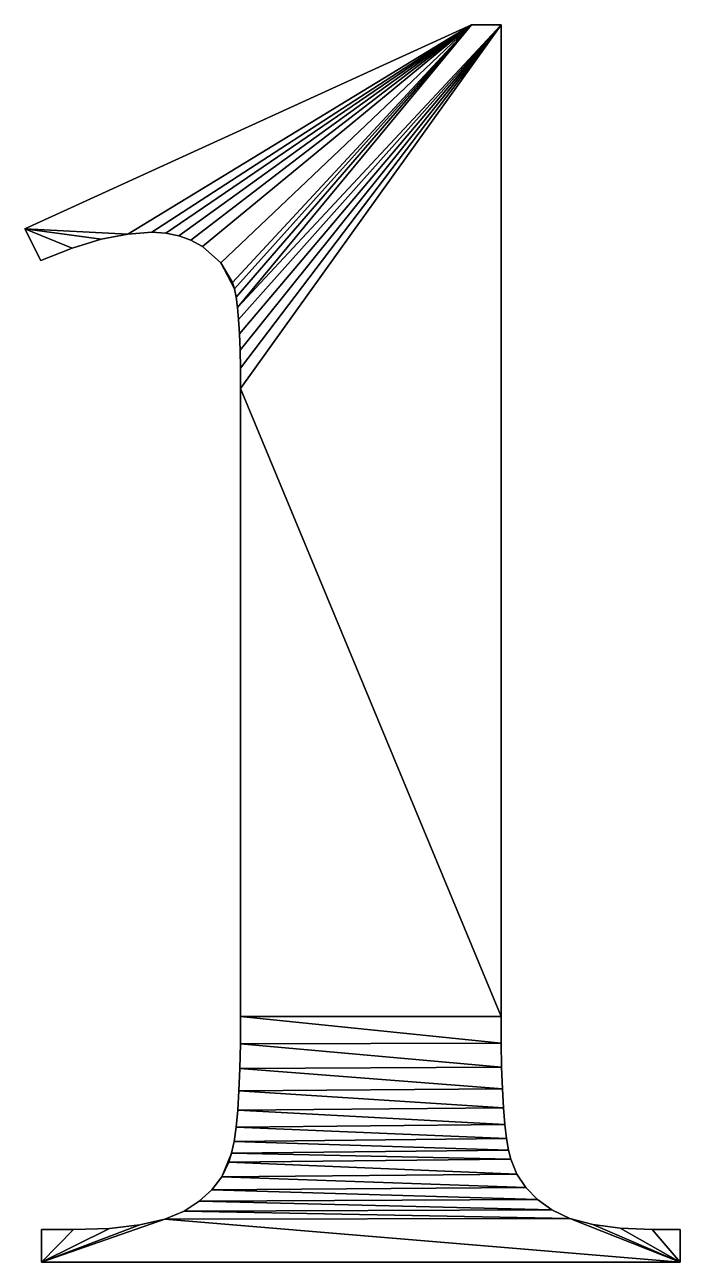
# Model space of a CAD drawing. Header units: metres. Extents: x 0.092 to 0.597, y 0 to 0.952.
import ezdxf

# ---------------------------------------------------------------- set-up
doc = ezdxf.new("R2010")
doc.units = ezdxf.units.M

msp = doc.modelspace()

# ---------------------------------------------------------------- meshes
at = {"layer": 'Armanisoft_0', "linetype": 'CONTINUOUS'}
mesh = msp.add_polyface(dxfattribs=at)
corners = [(0.458841, 0.951982), (0.458841, 0.189024), (0.458958, 0.168554), (0.459308, 0.150013), (0.459892, 0.133401), (0.460708, 0.118717), (0.461758, 0.105962), (0.463042, 0.095136), (0.464559, 0.086238), (0.466309, 0.07927), (0.47109, 0.067822), (0.477967, 0.057494), (0.486939, 0.048288), (0.498006, 0.040203), (0.511915, 0.033618), (0.529411, 0.028915), (0.550493, 0.026093), (0.575163, 0.025152), (0.596799, 0.025152), (0.596799, 0), (0.105183, 0), (0.105183, 0.025152), (0.1298, 0.025152), (0.157489, 0.026032), (0.180905, 0.02867), (0.200046, 0.033067), (0.214913, 0.039223), (0.226614, 0.046864), (0.236259, 0.055714), (0.243847, 0.065775), (0.249378, 0.077045), (0.251489, 0.083991), (0.253318, 0.092951), (0.254866, 0.103926), (0.256133, 0.116916), (0.257118, 0.131921), (0.257821, 0.14894), (0.258243, 0.167975), (0.258384, 0.189024), (0.258384, 0.672256), (0.258286, 0.687744), (0.25799, 0.701718), (0.257498, 0.714178), (0.256809, 0.725123), (0.255924, 0.734554), (0.254841, 0.742471), (0.253561, 0.748873), (0.252085, 0.753762), (0.243148, 0.768914), (0.228936, 0.781325), (0.220184, 0.786156), (0.21078, 0.789606), (0.200723, 0.791676), (0.190013, 0.792366), (0.171498, 0.791004), (0.151084, 0.786919), (0.128772, 0.780111), (0.104561, 0.770579), (0.092226, 0.79497), (0.436054, 0.951982), (0.458841, 0.951982), (0.344512, 1.761063), (-0.94056, -0.166545), (1.629584, -0.166545), (0.458841, 0.951982, 0.229421), (0.458841, 0.189024, 0.229421), (0.458958, 0.168554, 0.229421), (0.459308, 0.150013, 0.229421), (0.459892, 0.133401, 0.229421), (0.460708, 0.118717, 0.229421), (0.461758, 0.105962, 0.229421), (0.463042, 0.095136, 0.229421), (0.464559, 0.086238, 0.229421), (0.466309, 0.07927, 0.229421), (0.47109, 0.067822, 0.229421), (0.477967, 0.057494, 0.229421), (0.486939, 0.048288, 0.229421), (0.498006, 0.040203, 0.229421), (0.511915, 0.033618, 0.229421), (0.529411, 0.028915, 0.229421), (0.550493, 0.026093, 0.229421), (0.575163, 0.025152, 0.229421), (0.596799, 0.025152, 0.229421), (0.596799, 0, 0.229421), (0.105183, 0, 0.229421), (0.105183, 0.025152, 0.229421), (0.1298, 0.025152, 0.229421), (0.157489, 0.026032, 0.229421), (0.180905, 0.02867, 0.229421), (0.200046, 0.033067, 0.229421), (0.214913, 0.039223, 0.229421), (0.226614, 0.046864, 0.229421), (0.236259, 0.055714, 0.229421), (0.243847, 0.065775, 0.229421), (0.249378, 0.077045, 0.229421), (0.251489, 0.083991, 0.229421), (0.253318, 0.092951, 0.229421), (0.254866, 0.103926, 0.229421), (0.256133, 0.116916, 0.229421), (0.257118, 0.131921, 0.229421), (0.257821, 0.14894, 0.229421), (0.258243, 0.167975, 0.229421), (0.258384, 0.189024, 0.229421), (0.258384, 0.672256, 0.229421), (0.258286, 0.687744, 0.229421), (0.25799, 0.701718, 0.229421), (0.257498, 0.714178, 0.229421), (0.256809, 0.725123, 0.229421), (0.255924, 0.734554, 0.229421), (0.254841, 0.742471, 0.229421), (0.253561, 0.748873, 0.229421), (0.252085, 0.753762, 0.229421), (0.243148, 0.768914, 0.229421), (0.228936, 0.781325, 0.229421), (0.220184, 0.786156, 0.229421), (0.21078, 0.789606, 0.229421), (0.200723, 0.791676, 0.229421), (0.190013, 0.792366, 0.229421), (0.171498, 0.791004, 0.229421), (0.151084, 0.786919, 0.229421), (0.128772, 0.780111, 0.229421), (0.104561, 0.770579, 0.229421), (0.092226, 0.79497, 0.229421), (0.436054, 0.951982, 0.229421), (0.458841, 0.951982, 0.229421), (0.344512, 1.761063, 0.229421), (-0.94056, -0.166545, 0.229421), (1.629584, -0.166545, 0.229421), (0.458841, 0.951982), (0.458841, 0.951982, 0.229421), (0.458841, 0.189024), (0.458841, 0.189024, 0.229421), (0.458958, 0.168554), (0.458958, 0.168554, 0.229421), (0.459308, 0.150013), (0.459308, 0.150013, 0.229421), (0.459892, 0.133401), (0.459892, 0.133401, 0.229421), (0.460708, 0.118717), (0.460708, 0.118717, 0.229421), (0.461758, 0.105962), (0.461758, 0.105962, 0.229421), (0.463042, 0.095136), (0.463042, 0.095136, 0.229421), (0.464559, 0.086238), (0.464559, 0.086238, 0.229421), (0.466309, 0.07927), (0.466309, 0.07927, 0.229421), (0.47109, 0.067822), (0.47109, 0.067822, 0.229421), (0.477967, 0.057494), (0.477967, 0.057494, 0.229421), (0.486939, 0.048288), (0.486939, 0.048288, 0.229421), (0.498006, 0.040203), (0.498006, 0.040203, 0.229421), (0.511915, 0.033618), (0.511915, 0.033618, 0.229421), (0.529411, 0.028915), (0.529411, 0.028915, 0.229421), (0.550493, 0.026093), (0.550493, 0.026093, 0.229421), (0.575163, 0.025152), (0.575163, 0.025152, 0.229421), (0.596799, 0.025152), (0.596799, 0.025152, 0.229421), (0.596799, 0), (0.596799, 0, 0.229421), (0.105183, 0), (0.105183, 0, 0.229421), (0.105183, 0.025152), (0.105183, 0.025152, 0.229421), (0.1298, 0.025152), (0.1298, 0.025152, 0.229421), (0.157489, 0.026032), (0.157489, 0.026032, 0.229421), (0.180905, 0.02867), (0.180905, 0.02867, 0.229421), (0.200046, 0.033067), (0.200046, 0.033067, 0.229421), (0.214913, 0.039223), (0.214913, 0.039223, 0.229421), (0.226614, 0.046864), (0.226614, 0.046864, 0.229421), (0.236259, 0.055714), (0.236259, 0.055714, 0.229421), (0.243847, 0.065775), (0.243847, 0.065775, 0.229421), (0.249378, 0.077045), (0.249378, 0.077045, 0.229421), (0.251489, 0.083991), (0.251489, 0.083991, 0.229421), (0.253318, 0.092951), (0.253318, 0.092951, 0.229421), (0.254866, 0.103926), (0.254866, 0.103926, 0.229421), (0.256133, 0.116916), (0.256133, 0.116916, 0.229421), (0.257118, 0.131921), (0.257118, 0.131921, 0.229421), (0.257821, 0.14894), (0.257821, 0.14894, 0.229421), (0.258243, 0.167975), (0.258243, 0.167975, 0.229421), (0.258384, 0.189024), (0.258384, 0.189024, 0.229421), (0.258384, 0.672256), (0.258384, 0.672256, 0.229421), (0.258286, 0.687744), (0.258286, 0.687744, 0.229421), (0.25799, 0.701718), (0.25799, 0.701718, 0.229421), (0.257498, 0.714178), (0.257498, 0.714178, 0.229421), (0.256809, 0.725123), (0.256809, 0.725123, 0.229421), (0.255924, 0.734554), (0.255924, 0.734554, 0.229421), (0.254841, 0.742471), (0.254841, 0.742471, 0.229421), (0.253561, 0.748873), (0.253561, 0.748873, 0.229421), (0.252085, 0.753762), (0.252085, 0.753762, 0.229421), (0.243148, 0.768914), (0.243148, 0.768914, 0.229421), (0.228936, 0.781325), (0.228936, 0.781325, 0.229421), (0.220184, 0.786156), (0.220184, 0.786156, 0.229421), (0.21078, 0.789606), (0.21078, 0.789606, 0.229421), (0.200723, 0.791676), (0.200723, 0.791676, 0.229421), (0.190013, 0.792366), (0.190013, 0.792366, 0.229421), (0.171498, 0.791004), (0.171498, 0.791004, 0.229421), (0.151084, 0.786919), (0.151084, 0.786919, 0.229421), (0.128772, 0.780111), (0.128772, 0.780111, 0.229421), (0.104561, 0.770579), (0.104561, 0.770579, 0.229421), (0.092226, 0.79497), (0.092226, 0.79497, 0.229421), (0.436054, 0.951982), (0.436054, 0.951982, 0.229421)]
mesh.append_faces([[corners[k] for k in face] for face in [(19, 14, 15), (19, 15, 16), (19, 16, 17), (19, 17, 18), (22, 20, 21), (23, 20, 22), (24, 20, 23), (25, 14, 19), (25, 19, 20), (25, 20, 24), (26, 13, 14), (26, 14, 25), (27, 12, 13), (27, 13, 26), (28, 11, 12), (28, 12, 27), (29, 10, 11), (29, 11, 28), (30, 9, 10), (30, 10, 29), (31, 8, 9), (31, 9, 30), (31, 30, 29), (32, 7, 8), (32, 8, 31), (33, 6, 7), (33, 7, 32), (34, 5, 6), (34, 6, 33), (35, 4, 5), (35, 5, 34), (36, 3, 4), (36, 4, 35), (37, 2, 3), (37, 3, 36), (38, 1, 2), (38, 2, 37), (39, 0, 1), (39, 1, 38), (40, 0, 39), (41, 0, 40), (42, 0, 41), (43, 0, 42), (44, 0, 43), (48, 47, 46), (58, 54, 55), (58, 55, 56), (58, 56, 57), (59, 0, 44), (59, 44, 45), (59, 45, 46), (59, 46, 47), (59, 47, 48), (59, 48, 49), (59, 49, 50), (59, 50, 51), (59, 51, 52), (59, 52, 53), (59, 53, 54), (59, 54, 58), (83, 79, 78), (83, 80, 79), (83, 81, 80), (83, 82, 81), (86, 85, 84), (87, 86, 84), (88, 87, 84), (89, 83, 78), (89, 84, 83), (89, 88, 84), (90, 78, 77), (90, 89, 78), (91, 77, 76), (91, 90, 77), (92, 76, 75), (92, 91, 76), (93, 75, 74), (93, 92, 75), (94, 74, 73), (94, 93, 74), (95, 73, 72), (95, 94, 73), (95, 93, 94), (96, 72, 71), (96, 95, 72), (97, 71, 70), (97, 96, 71), (98, 70, 69), (98, 97, 70), (99, 69, 68), (99, 98, 69), (100, 68, 67), (100, 99, 68), (101, 67, 66), (101, 100, 67), (102, 66, 65), (102, 101, 66), (103, 65, 64), (103, 102, 65), (104, 103, 64), (105, 104, 64), (106, 105, 64), (107, 106, 64), (108, 107, 64), (112, 110, 111), (122, 119, 118), (122, 120, 119), (122, 121, 120), (123, 108, 64), (123, 109, 108), (123, 110, 109), (123, 111, 110), (123, 112, 111), (123, 113, 112), (123, 114, 113), (123, 115, 114), (123, 116, 115), (123, 117, 116), (123, 118, 117), (123, 122, 118), (130, 128, 129, 131), (132, 130, 131, 133), (134, 132, 133, 135), (136, 134, 135, 137), (138, 136, 137, 139), (140, 138, 139, 141), (142, 140, 141, 143), (144, 142, 143, 145), (146, 144, 145, 147), (148, 146, 147, 149), (150, 148, 149, 151), (152, 150, 151, 153), (154, 152, 153, 155), (156, 154, 155, 157), (158, 156, 157, 159), (160, 158, 159, 161), (162, 160, 161, 163), (164, 162, 163, 165), (166, 164, 165, 167), (168, 166, 167, 169), (170, 168, 169, 171), (172, 170, 171, 173), (174, 172, 173, 175), (176, 174, 175, 177), (178, 176, 177, 179), (180, 178, 179, 181), (182, 180, 181, 183), (184, 182, 183, 185), (186, 184, 185, 187), (188, 186, 187, 189), (190, 188, 189, 191), (192, 190, 191, 193), (194, 192, 193, 195), (196, 194, 195, 197), (198, 196, 197, 199), (200, 198, 199, 201), (202, 200, 201, 203), (204, 202, 203, 205), (206, 204, 205, 207), (208, 206, 207, 209), (210, 208, 209, 211), (212, 210, 211, 213), (214, 212, 213, 215), (216, 214, 215, 217), (218, 216, 217, 219), (220, 218, 219, 221), (222, 220, 221, 223), (224, 222, 223, 225), (226, 224, 225, 227), (228, 226, 227, 229), (230, 228, 229, 231), (232, 230, 231, 233), (234, 232, 233, 235), (236, 234, 235, 237), (238, 236, 237, 239), (240, 238, 239, 241), (242, 240, 241, 243), (244, 242, 243, 245), (246, 244, 245, 247), (128, 246, 247, 129)]])

doc.saveas('drawing.dxf')
